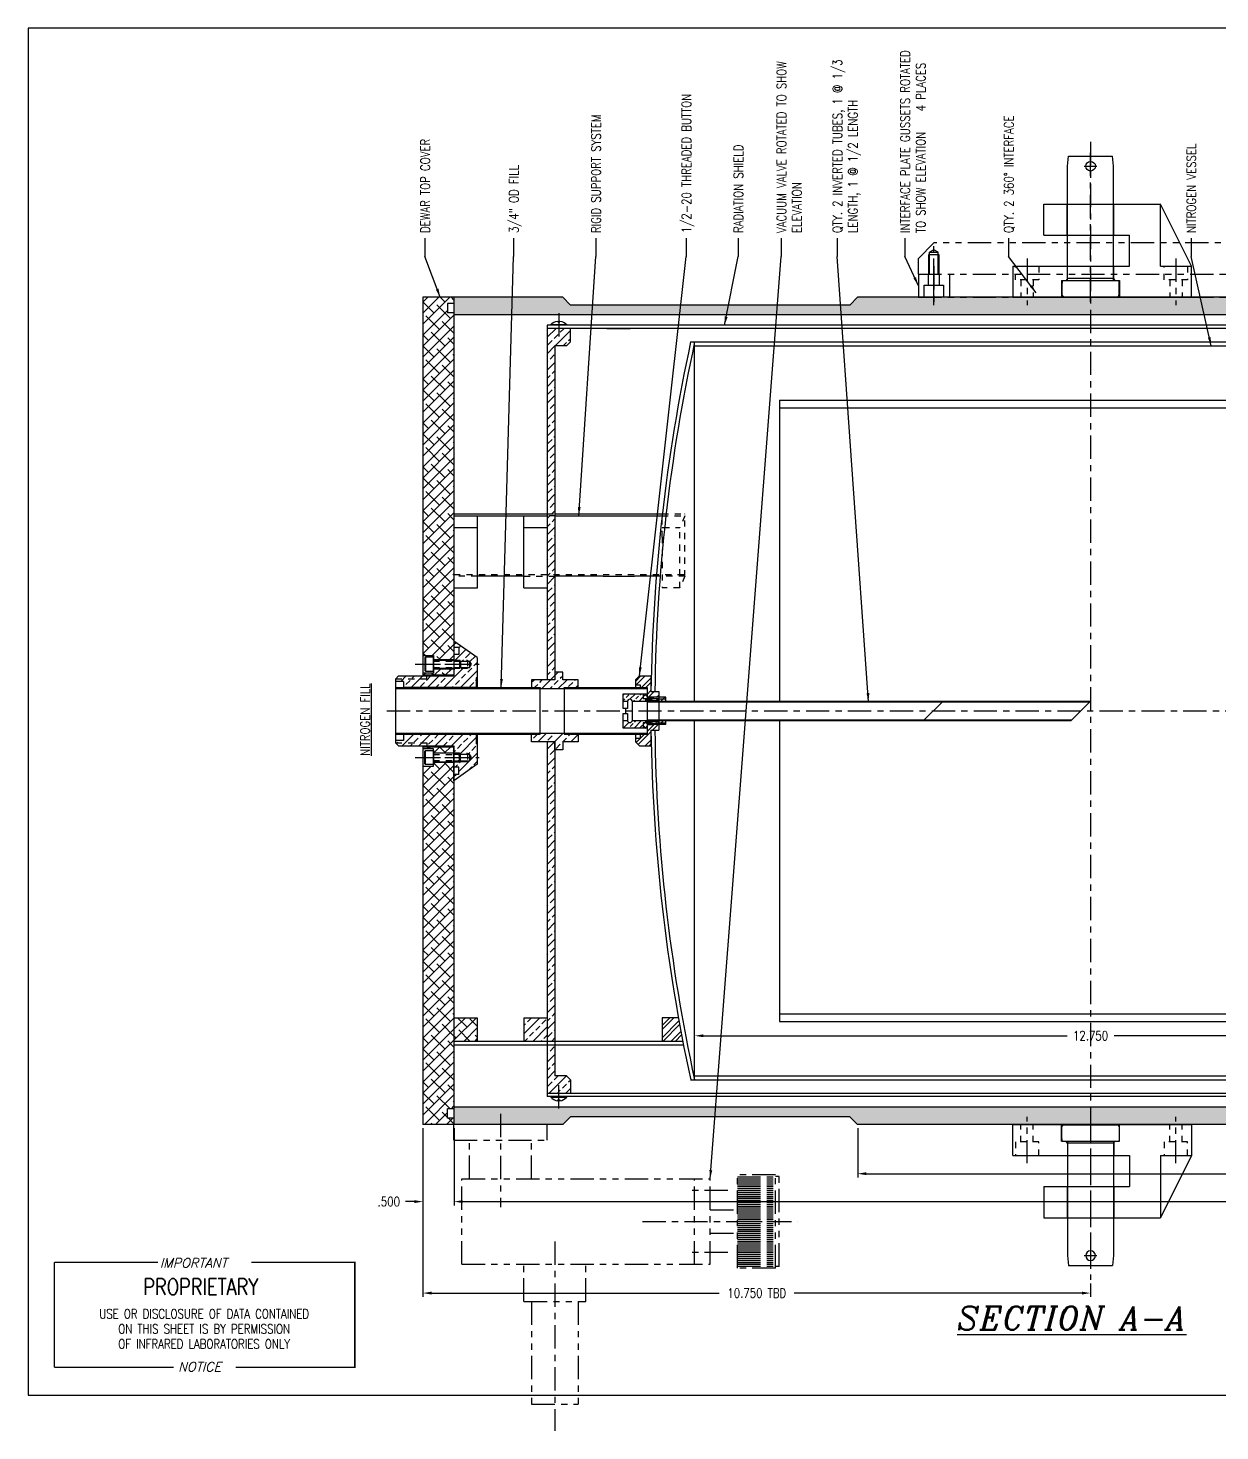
# Model space of a CAD drawing. Extents: x -84 to 28, y 0 to 23.
# Drawn here: x -6.17 to 13.03, y 0.17 to 22.74 of the extents above; entities that cross this region are included whole.
import ezdxf
from ezdxf.enums import TextEntityAlignment as Align

# ---------------------------------------------------------------- set-up
doc = ezdxf.new("R2010")
doc.units = 0
doc.header["$LTSCALE"] = 0.3
doc.header["$MEASUREMENT"] = 0
for name, pattern in [('CENTER', [2, 1.25, -0.25, 0.25, -0.25]), ('HIDDEN', [0.375, 0.25, -0.125]), ('PHANTOM', [2.5, 1.25, -0.25, 0.25, -0.25, 0.25, -0.25])]:
    doc.linetypes.add(name, pattern=pattern)
doc.layers.get('DEFPOINTS').update_dxf_attribs({"linetype": 'CONTINUOUS'})
for name, color, linetype in [('BDR1', 2, 'CONTINUOUS'), ('CENTER', 4, 'CENTER'), ('CONSTRUCT', 2, 'CONTINUOUS'), ('DIMENSION', 1, 'CONTINUOUS'), ('HATCH', 6, 'CONTINUOUS'), ('HIDDEN', 3, 'HIDDEN'), ('OBJECT', 2, 'CONTINUOUS'), ('PHANTOM', 5, 'PHANTOM'), ('TTL1', 2, 'CONTINUOUS'), ('TTL2', 1, 'CONTINUOUS')]:
    doc.layers.add(name, color=color, linetype=linetype)
doc.styles.add('ITALICC', font='italicc', dxfattribs={"height": 0.5})
doc.styles.add('ROMANS', font='romans.shx', dxfattribs={"width": 0.8, "height": 0.15})
doc.styles.add('TTL_STD', font='ROMANS.SHX')
doc.dimstyles.new('D-SIZE', dxfattribs={"dimscale": 0, "dimtxt": 0.15, "dimasz": 0.14, "dimexe": 0.06, "dimexo": 0.06, "dimgap": 0.09, "dimtad": 0, "dimdec": 3, "dimzin": 4, "dimtxsty": 'ROMANS', "dimcen": 0.09, "dimazin": 3, "dimtfac": 1, "dimtdec": 3, "dimtofl": 0, "dimtmove": 0, "dimatfit": 3, "dimtolj": 1, "dimtzin": 4})
pattern_1 = [(45, (-44.26423, 0.74293), (-0.08838835, 0.08838835), []), (135, (-44.26423, 0.74293), (-0.26516504, 0.08838835), [0.3125, -0.1875])]
pattern_2 = [(45, (-44.26423, 0.74293), (-0.1325825, 0.1325825), []), (45, (-44.13165, 0.74293), (-0.1325825, 0.1325825), [0.09375, -0.046875])]
pattern_3 = [(45, (-44.26423, 0.74293), (-0.0994369, 0.0994369), []), (45, (-44.19794, 0.74293), (-0.0994369, 0.0994369), [])]

# ---------------------------------------------------------------- blocks, each defined once
blk = doc.blocks.new('*U2')
at = {"layer": 'CENTER'}
blk.add_line((-0.194, 0), (0.25, 0), dxfattribs=at)
at = {"layer": 'OBJECT'}
blk.add_lwpolyline([(-0.01, 0.129, 0.195436), (-0.068, 0.015), (-0.053, 0.015), (-0.053, -0.015), (-0.068, -0.015, 0.195436), (-0.01, -0.129), (0, -0.129), (0, 0.129), (-0.01, 0.129), (-0.01, -0.129)], format="xyb", dxfattribs=at)
blk = doc.blocks.new('8INCHVALVESIDEPHANTOM_KEY')
at = {"layer": 'CENTER'}
for p, q in [((0.875, 1.88188), (0.875, 4.93187)), ((3.6595, 2.0625), (3.0625, 2.0625)), ((2.28465, 1.5625), (4.78575, 1.5625)), ((0, -0.17053), (0, 1.33284)), ((3.6595, 1.0625), (3.0625, 1.0625))]:
    blk.add_line(p, q, dxfattribs=at)
at = {"layer": 'PHANTOM'}
for p, q in [((0.5, 2.85), (0.5, 4.5)), ((0.5, 4.5), (1.25, 4.5)), ((1.25, 2.85), (1.25, 4.5)), ((0.375, 2.85), (1.375, 2.85)), ((0.375, 2.85), (0.375, 2.25)), ((1.375, 2.85), (1.375, 2.25)), ((3.8125, 2.3125), (3.8125, 0.8125)), ((4.4275, 2.3125), (3.8125, 2.3125)), ((3.8125, 2.28125), (4.4275, 2.28125)), ((4.4275, 2.3125), (4.4275, 0.8125)), ((4.4875, 2.2875), (4.4275, 2.2875)), ((4.4875, 2.2875), (4.4875, 0.8375)), ((-0.625, 2.25), (3.375, 2.25)), ((-0.625, 2.25), (-0.625, 0.875)), ((3.125, 2.25), (3.125, 0.875)), ((3.375, 2.25), (3.375, 0.875)), ((3.8125, 2.25), (4.4275, 2.25)), ((3.8125, 2.21875), (4.4275, 2.21875)), ((3.8125, 2.1875), (4.4275, 2.1875)), ((3.8125, 2.15625), (4.4275, 2.15625)), ((3.8125, 2.125), (4.4275, 2.125)), ((3.8125, 2.09375), (4.4275, 2.09375)), ((3.8125, 2.0625), (4.4275, 2.0625)), ((3.8125, 2.03125), (4.4275, 2.03125)), ((3.8125, 2), (4.4275, 2)), ((3.8125, 1.96875), (4.4275, 1.96875)), ((3.8125, 1.9375), (4.4275, 1.9375)), ((3.8125, 1.90625), (4.4275, 1.90625)), ((3.8125, 1.875), (4.4275, 1.875)), ((3.8125, 1.84375), (4.4275, 1.84375)), ((3.8125, 1.8125), (4.4275, 1.8125)), ((3.375, 1.75), (3.8125, 1.75)), ((3.8125, 1.78125), (4.4275, 1.78125)), ((3.8125, 1.75), (4.4275, 1.75)), ((3.8125, 1.71875), (4.4275, 1.71875)), ((3.8125, 1.6875), (4.4275, 1.6875)), ((3.8125, 1.65625), (4.4275, 1.65625)), ((3.8125, 1.625), (4.4275, 1.625)), ((3.8125, 1.59375), (4.4275, 1.59375)), ((3.375, 1.375), (3.8125, 1.375)), ((3.8125, 1.5625), (4.4275, 1.5625)), ((3.8125, 1.5625), (4.4275, 1.5625)), ((3.8125, 1.53125), (4.4275, 1.53125)), ((3.8125, 1.5), (4.4275, 1.5)), ((3.8125, 1.46875), (4.4275, 1.46875)), ((3.8125, 1.4375), (4.4275, 1.4375)), ((3.8125, 1.40625), (4.4275, 1.40625)), ((3.8125, 1.375), (4.4275, 1.375)), ((3.8125, 1.34375), (4.4275, 1.34375)), ((3.8125, 1.3125), (4.4275, 1.3125)), ((3.8125, 1.28125), (4.4275, 1.28125)), ((3.8125, 1.25), (4.4275, 1.25)), ((3.8125, 1.21875), (4.4275, 1.21875)), ((3.8125, 1.1875), (4.4275, 1.1875)), ((3.8125, 1.15625), (4.4275, 1.15625)), ((3.8125, 1.125), (4.4275, 1.125)), ((3.8125, 1.09375), (4.4275, 1.09375)), ((3.8125, 1.0625), (4.4275, 1.0625)), ((3.8125, 1.03125), (4.4275, 1.03125)), ((3.8125, 1), (4.4275, 1)), ((3.8125, 0.96875), (4.4275, 0.96875)), ((3.8125, 0.9375), (4.4275, 0.9375)), ((3.8125, 0.90625), (4.4275, 0.90625)), ((-0.625, 0.875), (3.375, 0.875)), ((-0.5, 0.875), (-0.5, 0.25)), ((0.5, 0.875), (0.5, 0.25)), ((3.8125, 0.875), (4.4275, 0.875)), ((3.8125, 0.84375), (4.4275, 0.84375)), ((4.4275, 0.8125), (3.8125, 0.8125)), ((4.4875, 0.8375), (4.4275, 0.8375)), ((-0.75, 0.25), (0.75, 0.25)), ((-0.75, 0.25), (-0.75, 0)), ((0.75, 0.25), (0.75, 0)), ((0.75, 0), (-0.75, 0))]:
    blk.add_line(p, q, dxfattribs=at)
blk = doc.blocks.new('*U6')
at = {"layer": 'CENTER'}
blk.add_line((-0.125, 0), (0.407, 0), dxfattribs=at)
at = {"layer": 'HIDDEN'}
blk.add_lwpolyline([(0, 0.069), (0.218, 0.069), (0.218, -0.069), (0, -0.069)], dxfattribs=at)
at = {"layer": 'OBJECT'}
for p, q in [((0, 0.053), (0.25, 0.053)), ((0, -0.053), (0.25, -0.053))]:
    blk.add_line(p, q, dxfattribs=at)
blk.add_lwpolyline([(0.282, 0), (0.25, 0.053), (0.25, -0.053), (0.282, 0)], dxfattribs=at)
blk = doc.blocks.new('*U7')
at = {"layer": 'CENTER'}
blk.add_line((-0.125, 0), (0.407, 0), dxfattribs=at)
at = {"layer": 'HIDDEN'}
blk.add_lwpolyline([(0, 0.069), (0.218, 0.069), (0.218, -0.069), (0, -0.069)], dxfattribs=at)
at = {"layer": 'OBJECT'}
for p, q in [((0, 0.053), (0.25, 0.053)), ((0, -0.053), (0.25, -0.053))]:
    blk.add_line(p, q, dxfattribs=at)
blk.add_lwpolyline([(0.282, 0), (0.25, 0.053), (0.25, -0.053), (0.282, 0)], dxfattribs=at)
blk = doc.blocks.new('*U8')
at = {"layer": 'CENTER'}
blk.add_line((-0.125, 0), (0.625, 0), dxfattribs=at)
at = {"layer": 'OBJECT'}
for p, q in [((0.168, 0.07475), (0.5, 0.07475)), ((0.168, -0.07475), (0.5, -0.07475))]:
    blk.add_line(p, q, dxfattribs=at)
blk.add_lwpolyline([(0, 0.14065), (0.168, 0.14065), (0.168, -0.14065), (0, -0.14065)], dxfattribs=at)
blk = doc.blocks.new('*U9')
at = {"layer": 'CENTER'}
blk.add_line((-0.263, 0), (0.5625, 0), dxfattribs=at)
at = {"layer": 'HIDDEN'}
for p, q in [((0, 0.0504), (0.4189, 0.0504)), ((0, -0.0504), (0.4189, -0.0504))]:
    blk.add_line(p, q, dxfattribs=at)
at = {"layer": 'OBJECT'}
blk.add_line((0.4189, 0.069), (0.4189, -0.069), dxfattribs=at)
for points in [[(-0.1267, 0.113), (-0.138, 0.1017), (-0.138, -0.1017), (-0.1267, -0.113), (0, -0.113), (0, 0.113), (-0.1267, 0.113), (-0.1267, -0.113)], [(0, 0.069), (0.4189, 0.069), (0.4375, 0.0504), (0.4375, -0.0504), (0.4189, -0.069), (0, -0.069)]]:
    blk.add_lwpolyline(points, dxfattribs=at)
blk = doc.blocks.new('DSIZE')
at = {"layer": 'BDR1'}
for p, q in [((0, 22), (0, 0)), ((34, 22), (0, 22)), ((0, 0), (34, 0))]:
    blk.add_line(p, q, dxfattribs=at)
at = {"layer": 'TTL1', "style": 'TTL_STD'}
for tag, height, flags, p in [('DWG-NAME', 0.25, 4, (30.157, 2.375)), ('DWG-NO', 0.25, 4, (32, 0.337)), ('CODE', 0.156, 12, (27.463, 0.148)), ('DEWAR-NO', 0.25, 12, (29.362, 0.113))]:
    blk.add_attdef(tag, text='', height=height, dxfattribs=dict(at, flags=flags)).set_placement(p, align=Align.CENTER)
at = {"layer": 'TTL2', "style": 'TTL_STD'}
for tag, height, flags, p in [('DWG-DESC', 0.15, 4, (30.157, 2.12)), ('DRAFTER', 0.13, 4, (27.687, 1.78)), ('DATE-ISSUE', 0.13, 4, (29.412, 1.78)), ('MODEL', 0.13, 4, (25.025, 0.94)), ('MAT_L', 0.13, 12, (25.025, 0.65)), ('FIN', 0.13, 12, (25.025, 0.36)), ('DWG-REV', 0.25, 12, (33.7, 0.312)), ('STATUS', 0.13, 12, (25.025, 0.07)), ('DWG-SCALE', 0.13, 12, (30.812, 0.055)), ('SH_NO', 0.13, 4, (32.844, 0.055)), ('SH_NO', 0.13, 4, (33.597, 0.055))]:
    blk.add_attdef(tag, text='', height=height, dxfattribs=dict(at, flags=flags)).set_placement(p, align=Align.CENTER)
blk = doc.blocks.new('PNOTE')
at = {"layer": 'DIMENSION', "const_width": 0.025}
for points in [[(0, 0), (0, 1.69)], [(0, 1.69), (1.669, 1.69)], [(3.169, 1.69), (4.838, 1.69), (4.838, 0), (2.919, 0)], [(1.919, 0), (0, 0)]]:
    blk.add_lwpolyline(points, dxfattribs=at)
at = {"layer": 'DIMENSION', "style": 'ITALICC'}
for s, p in [('IMPORTANT', (1.701, 1.606)), ('NOTICE', (1.992, -0.065))]:
    blk.add_text(s, height=0.15, dxfattribs=at).set_placement(p)
at = {"layer": 'DIMENSION', "style": 'ROMANS', "width": 0.8}
blk.add_text('PROPRIETARY', height=0.2625, dxfattribs=at).set_placement((1.432, 1.166))
for s, p in [('USE OR DISCLOSURE OF DATA CONTAINED', (2.412, 0.787)), ('ON THIS SHEET IS BY PERMISSION', (2.412, 0.544)), ('OF INFRARED LABORATORIES ONLY', (2.412, 0.302))]:
    blk.add_text(s, height=0.15, dxfattribs=at).set_placement(p, align=Align.CENTER)
blk = doc.blocks.new('*D24')
at = {"layer": 'DEFPOINTS', "color": 0}
for p in [(0.693, 5.097), (21.63, 5.097), (0.693, 3.856)]:
    blk.add_point(p, dxfattribs=at)
at = {"layer": 'DIMENSION', "color": 0}
for p, q in [((0.693, 5.037), (0.693, 3.796)), ((21.63, 5.037), (21.63, 3.796)), ((0.833, 3.856), (13.408, 3.856)), ((21.49, 3.856), (14.182, 3.856))]:
    blk.add_line(p, q, dxfattribs=at)
for points in [[(0.833, 3.879), (0.833, 3.832), (0.693, 3.856)], [(21.49, 3.879), (21.49, 3.832), (21.63, 3.856)]]:
    blk.add_solid(points, dxfattribs=at)
at = {"layer": 'DIMENSION', "color": 0, "insert": (13.795, 3.856), "char_height": 0.15, "attachment_point": 5, "style": 'ROMANS'}
blk.add_mtext('\\A1;20.938', dxfattribs=at)
blk = doc.blocks.new('*D25')
at = {"layer": 'DEFPOINTS', "color": 0}
for p in [(0.193, 5.097), (0.693, 5.097), (0.193, 3.856)]:
    blk.add_point(p, dxfattribs=at)
at = {"layer": 'DIMENSION', "color": 0}
for p, q in [((0.193, 5.037), (0.193, 3.796)), ((0.693, 5.037), (0.693, 3.796)), ((0.053, 3.856), (-0.087, 3.856)), ((0.833, 3.856), (0.973, 3.856))]:
    blk.add_line(p, q, dxfattribs=at)
for points in [[(0.053, 3.879), (0.053, 3.832), (0.193, 3.856)], [(0.833, 3.879), (0.833, 3.832), (0.693, 3.856)]]:
    blk.add_solid(points, dxfattribs=at)
at = {"layer": 'DIMENSION', "color": 0, "insert": (-0.357, 3.856), "char_height": 0.15, "attachment_point": 5, "style": 'ROMANS'}
blk.add_mtext('\\A1;.500', dxfattribs=at)
blk = doc.blocks.new('*D26')
at = {"layer": 'DEFPOINTS', "color": 0}
for p in [(7.193, 5.097), (21.63, 5.097), (7.193, 4.305)]:
    blk.add_point(p, dxfattribs=at)
at = {"layer": 'DIMENSION', "color": 0}
for p, q in [((7.193, 5.037), (7.193, 4.245)), ((21.63, 5.037), (21.63, 4.245)), ((7.333, 4.305), (14.033, 4.305)), ((21.49, 4.305), (14.79, 4.305))]:
    blk.add_line(p, q, dxfattribs=at)
for points in [[(7.333, 4.329), (7.333, 4.282), (7.193, 4.305)], [(21.49, 4.329), (21.49, 4.282), (21.63, 4.305)]]:
    blk.add_solid(points, dxfattribs=at)
at = {"layer": 'DIMENSION', "color": 0, "insert": (14.412, 4.305), "char_height": 0.15, "attachment_point": 5, "style": 'ROMANS'}
blk.add_mtext('\\A1;14.438', dxfattribs=at)
blk = doc.blocks.new('*D27')
at = {"layer": 'DEFPOINTS', "color": 0}
for p in [(17.318, 6.525), (17.318, 5.878), (4.568, 5.816)]:
    blk.add_point(p, dxfattribs=at)
at = {"layer": 'DIMENSION', "color": 0}
for p, q in [((4.568, 5.876), (4.568, 6.585)), ((17.318, 5.938), (17.318, 6.585)), ((4.708, 6.525), (10.564, 6.525)), ((17.178, 6.525), (11.321, 6.525))]:
    blk.add_line(p, q, dxfattribs=at)
for points in [[(4.708, 6.548), (4.708, 6.502), (4.568, 6.525)], [(17.178, 6.548), (17.178, 6.502), (17.318, 6.525)]]:
    blk.add_solid(points, dxfattribs=at)
at = {"layer": 'DIMENSION', "color": 0, "insert": (10.943, 6.525), "char_height": 0.15, "attachment_point": 5, "style": 'ROMANS'}
blk.add_mtext('\\A1;12.750', dxfattribs=at)
blk = doc.blocks.new('*D31')
at = {"layer": 'DEFPOINTS', "color": 0}
for p in [(0.193, 4.416), (10.943, 2.597), (10.943, 2.384)]:
    blk.add_point(p, dxfattribs=at)
at = {"layer": 'DIMENSION', "color": 0}
for p, q in [((0.193, 4.356), (0.193, 2.324)), ((10.943, 2.537), (10.943, 2.324)), ((0.333, 2.384), (4.964, 2.384)), ((10.803, 2.384), (6.172, 2.384))]:
    blk.add_line(p, q, dxfattribs=at)
for points in [[(0.333, 2.407), (0.333, 2.36), (0.193, 2.384)], [(10.803, 2.407), (10.803, 2.36), (10.943, 2.384)]]:
    blk.add_solid(points, dxfattribs=at)
at = {"layer": 'DIMENSION', "color": 0, "insert": (5.568, 2.384), "char_height": 0.15, "attachment_point": 5, "style": 'ROMANS'}
blk.add_mtext('\\A1;10.750 TBD', dxfattribs=at)
blk = doc.blocks.new('*U113')
at = {"layer": 'CENTER'}
blk.add_line((-0.125, 0), (0.5, 0), dxfattribs=at)
at = {"layer": 'PHANTOM'}
for p, q in [((0.194, 0.0885), (0.375, 0.0885)), ((0.194, -0.0885), (0.375, -0.0885))]:
    blk.add_line(p, q, dxfattribs=at)
blk.add_lwpolyline([(0, 0.15625), (0.194, 0.15625), (0.194, -0.15625), (0, -0.15625)], dxfattribs=at)
blk = doc.blocks.new('GUSSET_ASSEM_SIDE')
at = {"layer": 'PHANTOM'}
for p, q in [((-20.467, 15.057), (-19.428, 16.096)), ((-18.928, 16.096), (-19.428, 16.096)), ((-18.928, 13.971), (-18.928, 16.096)), ((-18.803, 15.846), (-19.451, 15.846)), ((-18.928, 15.925), (-19.278, 15.925)), ((-18.928, 15.766), (-19.278, 15.766)), ((-30.928, 14.221), (-30.678, 14.471)), ((-30.678, 13.846), (-30.678, 14.487)), ((-21.881, 14.471), (-30.678, 14.471)), ((-24.928, 13.846), (-24.928, 14.487)), ((-18.803, 14.471), (-19.451, 14.471)), ((-18.928, 14.55), (-19.278, 14.55)), ((-19.178, 13.846), (-19.178, 14.487)), ((-30.746, 13.971), (-30.746, 14.321)), ((-30.61, 13.971), (-30.61, 14.321)), ((-24.996, 13.971), (-24.996, 14.321)), ((-24.86, 13.971), (-24.86, 14.321)), ((-18.928, 14.391), (-19.278, 14.391)), ((-19.246, 13.971), (-19.246, 14.321)), ((-19.11, 13.971), (-19.11, 14.321)), ((-30.928, 13.971), (-30.928, 14.221)), ((-30.678, 14.096), (-30.678, 13.471)), ((-24.928, 14.096), (-24.928, 13.471)), ((-19.178, 14.096), (-19.178, 13.471)), ((-30.928, 13.971), (-30.928, 13.596)), ((-30.928, 13.971), (-18.928, 13.971)), ((-30.928, 13.971), (-18.928, 13.971)), ((-30.428, 13.971), (-30.428, 13.596)), ((-25.178, 13.971), (-25.178, 13.596)), ((-24.678, 13.971), (-24.678, 13.596)), ((-19.428, 13.596), (-19.428, 13.971)), ((-18.928, 13.596), (-18.928, 13.971)), ((-30.928, 13.596), (-18.928, 13.596))]:
    blk.add_line(p, q, dxfattribs=at)
for points in [[(-19.326, 15.846), (-19.278, 15.766), (-19.278, 15.925), (-19.326, 15.846)], [(-18.928, 15.751), (-19.24, 15.751), (-19.24, 15.941), (-18.928, 15.941)], [(-19.326, 14.471), (-19.278, 14.391), (-19.278, 14.55), (-19.326, 14.471)], [(-18.928, 14.376), (-19.24, 14.376), (-19.24, 14.566), (-18.928, 14.566)], [(-30.76, 13.971), (-30.76, 14.283), (-30.596, 14.283), (-30.596, 13.971)], [(-30.678, 14.362), (-30.746, 14.321), (-30.61, 14.321), (-30.678, 14.362)], [(-25.01, 13.971), (-25.01, 14.283), (-24.846, 14.283), (-24.846, 13.971)], [(-24.928, 14.362), (-24.996, 14.321), (-24.86, 14.321), (-24.928, 14.362)], [(-19.26, 13.971), (-19.26, 14.283), (-19.096, 14.283), (-19.096, 13.971)], [(-19.178, 14.362), (-19.246, 14.321), (-19.11, 14.321), (-19.178, 14.362)]]:
    blk.add_lwpolyline(points, dxfattribs=at)
blk.add_arc((-21.881, 16.471), 2, 270, 315, dxfattribs=at)
at = {"layer": 'PHANTOM', "rotation": 90}
for p in [(-30.678, 13.596), (-24.928, 13.596), (-19.178, 13.596)]:
    blk.add_blockref('*U113', p, dxfattribs=at)
blk = doc.blocks.new('*U132')
at = {"layer": 'CENTER'}
blk.add_line((-0.125, 0), (0.625, 0), dxfattribs=at)
at = {"layer": 'HIDDEN'}
for p, q in [((0.22, 0.1005), (0.5, 0.1005)), ((0.22, -0.1005), (0.5, -0.1005))]:
    blk.add_line(p, q, dxfattribs=at)
blk.add_lwpolyline([(0, 0.1875), (0.22, 0.1875), (0.22, -0.1875), (0, -0.1875)], dxfattribs=at)
blk = doc.blocks.new('CLEVIS_PIN')
at = {"layer": 'CENTER'}
for p, q in [((-35.039, 19.019), (-35.039, 18.819)), ((-37.224, 18.919), (-34.8, 18.919)), ((-35.139, 18.919), (-34.939, 18.919))]:
    blk.add_line(p, q, dxfattribs=at)
at = {"layer": 'OBJECT'}
for p, q in [((-37.144, 19.357), (-37.125, 19.377)), ((-37.144, 19.357), (-37.144, 18.48)), ((-36.879, 19.289), (-35.039, 19.289)), ((-35.039, 19.289), (-34.879, 19.274)), ((-34.879, 19.274), (-34.879, 18.564)), ((-36.879, 18.548), (-35.039, 18.548)), ((-35.039, 18.548), (-34.879, 18.564)), ((-37.144, 18.48), (-37.125, 18.461))]:
    blk.add_line(p, q, dxfattribs=at)
blk.add_lwpolyline([(-36.879, 19.375), (-36.879, 18.463)], dxfattribs=at)
blk.add_circle((-35.039, 18.919), 0.0781, dxfattribs=at)
for centre, start, end in [((-37.012, 18.084), 84.1409, 94.9934), ((-37.012, 19.754), 265.0066, 275.8591)]:
    blk.add_arc(centre, 1.298, start, end, dxfattribs=at)

msp = doc.modelspace()

# ---------------------------------------------------------------- hatches: boundary and pattern name
at = {"layer": 'HATCH'}
h = msp.add_hatch(dxfattribs=at)
h.set_pattern_fill('ANSI38', color=256, style=0)
h.set_pattern_definition([(45, (39.09816, 11.75323), (-0.08838835, 0.08838835), []), (135, (39.09816, 11.75323), (-0.26516504, 0.08838835), [0.3125, -0.1875])])
h.paths.add_polyline_path([(21.6304, 18.6032), (20.1704, 18.6032), (20.1704, 18.4095), (7.1929, 18.4095), (7.0679, 18.2845), (2.5679, 18.2845), (2.4429, 18.4095), (0.6929, 18.4095), (0.6929, 18.1282), (21.6304, 18.1282)])
h.paths.add_polyline_path([(21.6304, 5.3782), (0.6929, 5.3782), (0.6929, 5.097), (2.4429, 5.097), (2.5679, 5.222), (7.0679, 5.222), (7.1929, 5.097), (20.1704, 5.097), (20.1704, 4.9032), (21.6304, 4.9032)])
h = msp.add_hatch(dxfattribs=at)
h.set_pattern_fill('ANSI38', color=256, style=0)
h.set_pattern_definition(pattern_1)
h.paths.add_polyline_path([(0.6929, 18.1595), (0.5879, 18.1595), (0.5879, 18.3095), (0.6929, 18.3095), (0.6929, 18.4095), (0.1929, 18.4095), (0.1929, 12.6439), (0.3609, 12.6439), (0.3609, 12.578), (0.6929, 12.578), (0.6929, 12.8782)])
h.paths.add_polyline_path([(0.6929, 10.9285), (0.3609, 10.9285), (0.3609, 10.8902), (0.3609, 10.8626), (0.1929, 10.8626), (0.1929, 5.097), (0.6929, 5.097), (0.6929, 5.197), (0.5879, 5.197), (0.5879, 5.347), (0.6929, 5.347)])
h.paths.add_polyline_path([(0.6929, 12.4285), (0.3609, 12.4285), (0.3609, 12.3902), (0.3609, 12.3626), (0.1929, 12.3626), (0.1929, 12.3314), (0.6929, 12.3314)])
h.paths.add_polyline_path([(0.6929, 11.1751), (0.1929, 11.1751), (0.1929, 11.1439), (0.3609, 11.1439), (0.3609, 11.078), (0.6929, 11.078)])
h = msp.add_hatch(dxfattribs=at)
h.set_pattern_fill('ANSI33', color=256, scale=0.75, style=0)
h.set_pattern_definition(pattern_2)
h.paths.add_polyline_path([(2.5677, 17.9095), (2.1927, 17.9095), (2.1927, 14.925), (2.3177, 14.925), (2.3177, 17.6282), (2.5052, 17.6282), (2.5677, 17.6907)])
h.paths.add_polyline_path([(2.3177, 14.8938), (2.1927, 14.8938), (2.1927, 13.9195), (2.3177, 13.9195)])
h.paths.add_polyline_path([(2.3177, 13.9195), (2.1927, 13.9195), (2.1927, 12.2529), (2.3177, 12.2529), (2.3177, 12.3779)])
h.paths.add_polyline_path([(2.3177, 11.2536), (2.1927, 11.2536), (2.1927, 6.4407), (2.3177, 6.4407)])
h.paths.add_polyline_path([(2.5677, 5.8157), (2.5052, 5.8782), (2.3177, 5.8782), (2.3177, 6.3785), (2.1927, 6.3785), (2.1927, 5.597), (2.5677, 5.597)])
h = msp.add_hatch(dxfattribs=at)
h.set_pattern_fill('ANSI33', color=256, scale=0.75, style=0)
h.set_pattern_definition(pattern_2)
h.paths.add_polyline_path([(1.0523, 12.2845), (1.0679, 12.2845), (1.0679, 12.6117), (0.6929, 12.8782), (0.6929, 12.7745), (0.7729, 12.7745), (0.7729, 12.6595), (0.6929, 12.6595), (0.6929, 12.5722), (0.7798, 12.5722), (0.7955, 12.5565), (0.9429, 12.5565), (0.9749, 12.5032), (0.9429, 12.45), (0.7955, 12.45), (0.7798, 12.4342), (0.6929, 12.4342), (0.6929, 12.3157), (-0.1981, 12.3157), (-0.2441, 12.2697), (-0.2441, 12.2282), (-0.1191, 12.2282), (-0.1191, 12.1282), (1.0523, 12.1282)])
h.paths.add_polyline_path([(1.0523, 11.3782), (-0.1191, 11.3782), (-0.1191, 11.2783), (-0.2441, 11.2783), (-0.2441, 11.2367), (-0.1981, 11.1907), (0.6929, 11.1907), (0.6929, 11.0722), (0.7798, 11.0722), (0.7955, 11.0565), (0.9429, 11.0565), (0.9749, 11.0032), (0.9429, 10.95), (0.7955, 10.95), (0.7798, 10.9342), (0.6929, 10.9342), (0.6929, 10.847), (0.7729, 10.847), (0.7729, 10.732), (0.6929, 10.732), (0.6929, 10.6282), (1.0679, 10.8947), (1.0679, 11.222), (1.0523, 11.222)])
h = msp.add_hatch(dxfattribs=at)
h.set_pattern_fill('ANSI33', color=256, scale=0.75, style=0)
h.set_pattern_definition(pattern_2)
h.paths.add_polyline_path([(2.6927, 12.2529), (2.4427, 12.2529), (2.4427, 12.3779), (2.3177, 12.3779), (2.3177, 12.2529), (1.9427, 12.2529), (1.9427, 12.1282), (2.0794, 12.1282), (2.0794, 12.1122), (2.4651, 12.1122), (2.4651, 12.1279), (2.4651, 12.1282), (2.6927, 12.1282)])
h.paths.add_polyline_path([(2.6927, 11.3782), (2.4651, 11.3782), (2.4651, 11.3942), (2.0794, 11.3942), (2.0794, 11.3786), (2.0794, 11.3782), (1.9427, 11.3782), (1.9427, 11.2536), (2.3177, 11.2536), (2.3177, 11.1286), (2.4427, 11.1286), (2.4427, 11.2536), (2.6927, 11.2536)])
h = msp.add_hatch(dxfattribs=at)
h.set_pattern_fill('ANSI32', color=256, scale=0.375, style=0)
h.set_pattern_definition(pattern_3)
h.paths.add_polyline_path([(3.8649, 12.3157), (3.6774, 12.3157), (3.6149, 12.2532), (3.6149, 12.1747), (3.6931, 12.1747), (3.6931, 12.1282), (3.8024, 12.1282), (3.8024, 11.972), (3.9899, 11.972), (3.9899, 12.0657), (3.8649, 12.0657)])
h.paths.add_polyline_path([(3.9899, 11.5345), (3.8024, 11.5345), (3.8024, 11.4757), (3.8024, 11.3782), (3.6931, 11.3782), (3.6931, 11.3157), (3.6149, 11.3157), (3.6149, 11.2532), (3.6774, 11.1907), (3.8649, 11.1907), (3.8649, 11.4407), (3.9899, 11.4407)])
h = msp.add_hatch(dxfattribs=at)
h.set_pattern_fill('ANSI33', color=256, scale=0.5, style=0)
h.set_pattern_definition([(45, (-44.26423, 0.74293), (-0.08838835, 0.08838835), []), (45, (-44.17585, 0.74293), (-0.08838835, 0.08838835), [0.0625, -0.03125])])
h.paths.add_polyline_path([(4.1024, 11.972), (3.9899, 11.972), (3.9899, 11.9095), (4.1024, 11.9095)])
h.paths.add_polyline_path([(4.1024, 11.597), (3.9899, 11.597), (3.9899, 11.5345), (4.1024, 11.5345)])
h.paths.add_polyline_path([(3.9899, 11.5872), (3.8024, 11.5872), (3.8024, 11.556), (3.9899, 11.556)])
h.paths.add_polyline_path([(3.9899, 11.556), (3.8024, 11.556), (3.8024, 11.5345), (3.9899, 11.5345)])
h.paths.add_polyline_path([(3.8024, 11.597), (3.564, 11.597, -0.8006408), (3.4859, 11.597), (3.4149, 11.597), (3.4149, 11.4757), (3.7399, 11.4757), (3.7399, 11.5593), (3.8024, 11.5593)])
h.paths.add_polyline_path([(3.7399, 12.0307), (3.4149, 12.0307), (3.4149, 11.9095), (3.4859, 11.9095, -0.8006408), (3.564, 11.9095), (3.8024, 11.9095), (3.8024, 11.9472), (3.7399, 11.9472)])
h.paths.add_polyline_path([(3.9899, 11.9505), (3.8024, 11.9505), (3.8024, 11.9472), (3.8024, 11.9192), (3.9899, 11.9192)])
h.paths.add_polyline_path([(3.9899, 11.972), (3.8024, 11.972), (3.8024, 11.9505), (3.9899, 11.9505)])
h.paths.add_polyline_path([(3.9899, 11.9192), (3.8024, 11.9192), (3.8024, 11.9095), (3.9899, 11.9095)])
h.paths.add_polyline_path([(3.9899, 11.597), (3.8024, 11.597), (3.8024, 11.5872), (3.9899, 11.5872)])
h.paths.add_polyline_path([(3.9899, 11.607), (3.8024, 11.607), (3.8024, 11.597), (3.9899, 11.597)])
h.paths.add_polyline_path([(3.9899, 11.9095), (3.8024, 11.9095), (3.8024, 11.8995), (3.9899, 11.8995)])
h = msp.add_hatch(dxfattribs=at)
h.set_pattern_fill('ANSI37', color=256, scale=0.5, style=0)
h.set_pattern_definition([(45, (-44.264234, 0.74293), (-0.04419417, 0.04419417), []), (135, (-44.264234, 0.74293), (-0.04419417, -0.04419417), [])])
h.paths.add_polyline_path([(3.8024, 12.0307), (3.7399, 12.0307), (3.7399, 11.9472), (3.8024, 11.9472)])
h.paths.add_polyline_path([(3.8024, 11.5593), (3.7399, 11.5593), (3.7399, 11.4757), (3.8024, 11.4757)])
h = msp.add_hatch(dxfattribs=at)
h.set_pattern_fill('ANSI38', color=256, style=0)
h.set_pattern_definition(pattern_1)
h.paths.add_polyline_path([(1.0671, 6.8157), (0.6929, 6.8157), (0.6929, 6.4407), (1.0671, 6.4407)])
h = msp.add_hatch(dxfattribs=at)
h.set_pattern_fill('ANSI33', color=256, scale=0.75, style=0)
h.set_pattern_definition([(45, (39.09816, 11.75323), (-0.1325825, 0.1325825), []), (45, (39.23075, 11.75323), (-0.1325825, 0.1325825), [0.09375, -0.046875])])
h.paths.add_polyline_path([(2.1927, 6.8157), (1.8177, 6.8157), (1.8177, 6.4407), (2.1927, 6.4407)])
h = msp.add_hatch(dxfattribs=at)
h.set_pattern_fill('ANSI32', color=256, scale=0.375, style=0)
h.set_pattern_definition(pattern_3)
h.paths.add_polyline_path([(4.3061, 6.8157), (4.044, 6.8157), (4.044, 6.4407), (4.3759, 6.4407, -0.0033648)])

# ---------------------------------------------------------------- linework, layer by layer
at = {"layer": 'CENTER'}
for p, q in [((10.9429, 20.9095), (10.9429, 2.597)), ((-0.3887, 11.7532), (23.7474, 11.7532))]:
    msp.add_line(p, q, dxfattribs=at)
at = {"layer": 'CONSTRUCT'}
for p, q in [((0.6929, 18.3095), (0.5879, 18.3095)), ((0.6929, 18.1595), (0.5879, 18.1595)), ((21.6304, 18.1282), (0.6929, 18.1282)), ((7.0679, 18.2845), (2.5679, 18.2845)), ((0.6929, 5.347), (0.5879, 5.347)), ((0.6929, 5.197), (0.5879, 5.197)), ((21.6304, 5.3782), (0.6929, 5.3782)), ((7.0679, 5.222), (2.5679, 5.222))]:
    msp.add_line(p, q, dxfattribs=at)
at = {"layer": 'DIMENSION'}
for p, q in [((0.2241, 19.3608), (0.2241, 19.0664)), ((1.6505, 19.3608), (1.6505, 19.0664)), ((2.9759, 19.3608), (2.9759, 19.0664)), ((4.4296, 19.3608), (4.4296, 19.0664)), ((5.2674, 19.3608), (5.2674, 19.0664)), ((5.9605, 19.3608), (5.9605, 19.0664)), ((6.8617, 19.3608), (6.8617, 19.0664)), ((7.9526, 19.3608), (7.9526, 19.0664)), ((9.6223, 19.3608), (9.6223, 19.0664)), ((12.5604, 19.3608), (12.5604, 19.0664))]:
    msp.add_line(p, q, dxfattribs=at)
at = {"layer": 'HIDDEN'}
for p, q in [((2.1927, 14.925), (2.3177, 14.925)), ((4.0471, 14.925), (4.4117, 14.925)), ((4.4117, 13.9195), (4.4117, 14.925)), ((2.3177, 14.8938), (2.1927, 14.8938)), ((4.0435, 14.8938), (4.4117, 14.8938)), ((4.044, 14.551), (4.044, 14.8938)), ((4.044, 14.7063), (4.0621, 14.7063)), ((4.0621, 14.7063), (4.328, 14.7063)), ((4.4117, 14.8938), (4.328, 14.7063)), ((4.328, 13.732), (4.328, 14.7063)), ((4.044, 14.551), (4.044, 13.732)), ((0.6929, 13.9507), (4.4117, 13.9507)), ((1.0693, 13.9195), (0.6929, 13.9195)), ((1.8177, 13.9195), (2.3177, 13.9195)), ((4.4117, 13.9195), (3.9793, 13.9195)), ((4.4117, 13.9195), (4.328, 13.732)), ((4.328, 13.732), (4.044, 13.732)), ((-0.2446, 12.2692), (0.2559, 12.2692)), ((0.2559, 12.2692), (0.2559, 12.3157)), ((3.8024, 11.972), (3.9899, 11.972)), ((3.7712, 11.9407), (3.9899, 11.9407)), ((3.8024, 11.9472), (4.1024, 11.9472)), ((3.7712, 11.5657), (3.9899, 11.5657)), ((3.8024, 11.5593), (4.1024, 11.5593)), ((3.8024, 11.5345), (3.9899, 11.5345)), ((-0.2446, 11.2372), (0.2559, 11.2372)), ((0.2559, 11.2372), (0.2559, 11.1907))]:
    msp.add_line(p, q, dxfattribs=at)
at = {"layer": 'OBJECT'}
for p, q in [((10.1929, 19.9095), (12.0679, 19.9095)), ((10.1929, 19.4095), (10.1929, 19.9095)), ((10.5679, 19.4095), (10.5679, 19.9095)), ((11.3179, 19.4095), (11.3179, 19.9095)), ((12.5679, 18.9095), (12.0679, 19.9095)), ((12.0679, 18.9095), (12.0679, 19.9095)), ((10.1929, 19.4095), (11.5679, 19.4095)), ((11.5679, 18.9095), (11.5679, 19.4095)), ((9.6929, 18.9095), (11.5679, 18.9095)), ((9.6929, 18.9095), (9.6929, 18.4095)), ((10.5704, 18.7107), (10.5704, 18.9095)), ((11.3154, 18.7107), (11.3154, 18.9095)), ((12.0679, 18.9095), (12.5679, 18.9095)), ((12.5679, 18.4095), (12.5679, 18.9095)), ((10.4741, 18.6795), (11.4116, 18.6795)), ((10.4741, 18.6795), (10.4741, 18.4095)), ((10.5704, 18.7107), (10.5529, 18.6795)), ((11.3154, 18.7107), (10.5704, 18.7107)), ((11.3154, 18.7107), (11.3329, 18.6795)), ((11.4116, 18.6795), (11.4116, 18.4095)), ((0.1929, 18.4095), (0.1929, 12.3157)), ((0.6929, 18.4095), (0.1929, 18.4095)), ((0.5879, 18.3095), (0.5879, 18.1595)), ((0.6929, 18.4095), (0.6929, 12.3157)), ((2.4429, 18.4095), (0.6929, 18.4095)), ((2.5679, 18.2845), (2.4429, 18.4095)), ((7.0679, 18.2845), (7.1929, 18.4095)), ((20.1704, 18.4095), (7.1929, 18.4095)), ((9.6929, 18.4095), (12.5679, 18.4095)), ((2.1927, 17.9595), (2.1927, 12.2532)), ((21.2866, 17.9595), (2.1927, 17.9595)), ((21.1304, 17.9095), (2.1927, 17.9095)), ((2.5677, 17.6907), (2.5677, 17.9095)), ((3.4651, 17.9095), (3.0927, 17.9095)), ((3.1542, 17.9095), (3.5292, 17.9095)), ((2.3177, 17.6282), (2.3177, 12.2532)), ((2.5052, 17.6282), (2.3177, 17.6282)), ((2.5052, 17.6282), (2.5677, 17.6907)), ((4.5038, 17.6907), (17.3179, 17.6907)), ((4.5679, 11.9095), (4.5679, 17.6907)), ((4.5679, 17.6282), (17.3179, 17.6282)), ((5.9318, 16.7532), (17.1399, 16.7532)), ((5.9318, 16.7532), (5.9318, 11.9095)), ((5.9318, 16.6282), (17.1413, 16.6282)), ((0.6929, 14.925), (2.1927, 14.925)), ((2.3177, 14.925), (4.0471, 14.925)), ((0.6929, 14.8938), (2.1927, 14.8938)), ((0.6943, 14.7063), (1.0693, 14.7063)), ((1.0693, 13.732), (1.0693, 14.8938)), ((1.8177, 13.732), (1.8177, 14.8938)), ((1.8177, 14.7063), (2.1927, 14.7063)), ((2.3177, 14.8938), (4.0435, 14.8938)), ((1.8177, 13.9195), (1.0693, 13.9195)), ((3.0927, 13.9195), (2.3177, 13.9195)), ((3.0927, 13.9195), (3.6012, 13.9195)), ((3.9793, 13.9195), (3.6012, 13.9195)), ((0.6943, 13.732), (1.0693, 13.732)), ((1.8177, 13.732), (2.1927, 13.732)), ((0.6929, 12.8782), (0.6929, 12.3157)), ((1.0679, 12.6117), (0.6929, 12.8782)), ((0.7729, 12.7745), (0.6929, 12.7745)), ((0.7729, 12.6595), (0.6929, 12.6595)), ((0.7729, 12.7745), (0.7729, 12.6595)), ((1.0679, 12.6117), (1.0679, 12.1282)), ((-0.1986, 12.3157), (-0.2446, 12.2697)), ((-0.2446, 11.2367), (-0.2446, 12.2697)), ((-0.1197, 12.2282), (-0.2446, 12.2282)), ((-0.1986, 12.3157), (0.6929, 12.3157)), ((-0.1197, 12.2282), (-0.1197, 12.1282)), ((0.1929, 12.3314), (0.6929, 12.3314)), ((1.0679, 12.2845), (1.0523, 12.2845)), ((1.0523, 12.2845), (1.0523, 12.1282)), ((3.6149, 12.2532), (3.6774, 12.3157)), ((3.6149, 12.2532), (3.6149, 12.1282)), ((3.6774, 12.3157), (3.8649, 12.3157)), ((3.8649, 12.3157), (3.8649, 12.0657)), ((-0.2377, 12.1282), (2.0794, 12.1282)), ((-0.2377, 12.1122), (2.0794, 12.1122)), ((1.0523, 12.1282), (-0.1197, 12.1282)), ((2.0794, 11.3782), (2.0794, 12.1282)), ((2.4651, 12.1282), (2.4651, 11.3782)), ((2.4651, 12.1282), (3.8024, 12.1282)), ((2.4651, 12.1122), (3.8024, 12.1122)), ((3.6149, 12.1747), (3.6931, 12.1747)), ((3.6931, 12.1747), (3.6931, 12.1282)), ((3.6931, 12.1122), (3.7712, 12.1122)), ((3.7399, 12.0307), (3.7399, 11.9472)), ((3.8024, 12.1282), (3.8024, 11.3782)), ((4.1024, 11.972), (3.8024, 11.972)), ((3.8649, 12.0657), (3.9899, 12.0657)), ((3.9899, 12.0657), (3.9899, 11.4407)), ((4.1024, 11.9095), (4.1024, 11.972)), ((3.4149, 11.9095), (3.4859, 11.9095)), ((3.564, 11.9095), (4.1024, 11.9095)), ((3.564, 11.9095), (10.9429, 11.9095)), ((3.8024, 11.9472), (3.7399, 11.9472)), ((3.7712, 11.9192), (3.9899, 11.9192)), ((3.8024, 11.9505), (3.9899, 11.9505)), ((3.8024, 11.8995), (3.8024, 11.9095)), ((3.8024, 11.8995), (10.9329, 11.8995)), ((8.2554, 11.597), (8.5679, 11.9095)), ((10.6304, 11.597), (10.9429, 11.9095)), ((3.4149, 11.597), (3.4859, 11.597)), ((3.564, 11.597), (10.6304, 11.597)), ((3.8024, 11.5593), (3.7399, 11.5593)), ((3.7399, 11.5593), (3.7399, 11.4757)), ((3.7712, 11.5872), (3.9899, 11.5872)), ((3.8024, 11.607), (3.8024, 11.597)), ((3.8024, 11.607), (10.6404, 11.607)), ((3.8024, 11.556), (3.9899, 11.556)), ((4.1024, 11.5345), (3.8024, 11.5345)), ((4.1024, 11.5345), (4.1024, 11.597)), ((4.5679, 5.8157), (4.5679, 11.597)), ((5.9318, 11.597), (5.9318, 6.7532)), ((-0.2377, 11.3942), (2.0794, 11.3942)), ((-0.2377, 11.3782), (2.0794, 11.3782)), ((1.0523, 11.3782), (-0.1197, 11.3782)), ((-0.1197, 11.3782), (-0.1197, 11.2783)), ((1.0523, 11.3782), (1.0523, 11.222)), ((1.0679, 11.3782), (1.0679, 10.8947)), ((2.4651, 11.3942), (3.8024, 11.3942)), ((2.4651, 11.3782), (3.8024, 11.3782)), ((3.6149, 11.3782), (3.6149, 11.2532)), ((3.6149, 11.3157), (3.6931, 11.3157)), ((3.6931, 11.3782), (3.7712, 11.3782)), ((3.6931, 11.3782), (3.6931, 11.3157)), ((3.8649, 11.4407), (3.8649, 11.1907)), ((3.8649, 11.4407), (3.9899, 11.4407)), ((-0.1197, 11.2783), (-0.2446, 11.2783)), ((-0.1986, 11.1907), (-0.2446, 11.2367)), ((-0.1986, 11.1907), (0.6929, 11.1907)), ((0.1929, 11.1907), (0.1929, 5.097)), ((0.1929, 11.1751), (0.6929, 11.1751)), ((0.6929, 10.6282), (0.6929, 11.1907)), ((0.6929, 11.1907), (0.6929, 5.097)), ((1.0679, 11.222), (1.0523, 11.222)), ((2.1927, 11.2536), (2.1927, 5.547)), ((2.3177, 11.2536), (2.3177, 5.8782)), ((3.6149, 11.2532), (3.6774, 11.1907)), ((3.6774, 11.1907), (3.8649, 11.1907)), ((1.0679, 10.8947), (0.6929, 10.6282)), ((0.7729, 10.847), (0.6929, 10.847)), ((0.7729, 10.732), (0.7729, 10.847)), ((0.7729, 10.732), (0.6929, 10.732)), ((0.6921, 6.8157), (1.0671, 6.8157)), ((1.0671, 6.8157), (1.0671, 6.4407)), ((1.8177, 6.8157), (2.1927, 6.8157)), ((1.8177, 6.8157), (1.8177, 6.4407)), ((4.044, 6.8157), (4.044, 6.4407)), ((4.3061, 6.8157), (4.044, 6.8157)), ((5.9318, 6.8782), (17.1413, 6.8782)), ((5.9318, 6.7532), (17.1399, 6.7532)), ((0.6929, 6.4407), (4.3759, 6.4407)), ((0.6929, 6.3785), (4.3819, 6.3785)), ((2.5052, 5.8782), (2.3177, 5.8782)), ((2.5052, 5.8782), (2.5677, 5.8157)), ((4.5679, 5.8782), (17.3179, 5.8782)), ((2.5677, 5.8157), (2.5677, 5.597)), ((4.5038, 5.8157), (17.3179, 5.8157)), ((21.1304, 5.597), (2.1927, 5.597)), ((21.2866, 5.547), (2.1927, 5.547)), ((0.5879, 5.197), (0.5879, 5.347)), ((2.5679, 5.222), (2.4429, 5.097)), ((7.0679, 5.222), (7.1929, 5.097)), ((0.6929, 5.097), (0.1929, 5.097)), ((2.4429, 5.097), (0.6929, 5.097)), ((20.1704, 5.097), (7.1929, 5.097)), ((9.6929, 5.097), (12.5679, 5.097)), ((9.6929, 4.597), (9.6929, 5.097)), ((10.4741, 4.827), (10.4741, 5.097)), ((11.4116, 4.827), (11.4116, 5.097)), ((12.5679, 5.097), (12.5679, 4.597)), ((10.4741, 4.827), (11.4116, 4.827)), ((10.5704, 4.7957), (10.5529, 4.827)), ((11.3154, 4.7957), (10.5704, 4.7957)), ((10.5704, 4.7957), (10.5704, 4.597)), ((11.3154, 4.7957), (11.3329, 4.827)), ((11.3154, 4.7957), (11.3154, 4.597)), ((9.6929, 4.597), (11.5679, 4.597)), ((11.5679, 4.597), (11.5679, 4.097)), ((12.5679, 4.597), (12.0679, 3.597)), ((12.0679, 4.597), (12.0679, 3.597)), ((12.0679, 4.597), (12.5679, 4.597)), ((10.1929, 4.097), (11.5679, 4.097)), ((10.1929, 4.097), (10.1929, 3.597)), ((10.5679, 4.097), (10.5679, 3.597)), ((11.3179, 4.097), (11.3179, 3.597)), ((10.1929, 3.597), (12.0679, 3.597))]:
    msp.add_line(p, q, dxfattribs=at)
for points in [[(2.4651, 12.1122), (2.4651, 12.1279), (2.6927, 12.1279), (2.6927, 12.2529), (2.4427, 12.2529), (2.4427, 12.3779), (2.3177, 12.3779), (2.3177, 12.2529), (1.9427, 12.2529), (1.9427, 12.1279), (2.0794, 12.1279), (2.0794, 12.1122)], [(2.4651, 11.3942), (2.4651, 11.3786), (2.6927, 11.3786), (2.6927, 11.2536), (2.4427, 11.2536), (2.4427, 11.1286), (2.3177, 11.1286), (2.3177, 11.2536), (1.9427, 11.2536), (1.9427, 11.3786), (2.0794, 11.3786), (2.0794, 11.3942)]]:
    msp.add_lwpolyline(points, close=True, dxfattribs=at)
msp.add_lwpolyline([(3.8024, 11.5593), (3.8024, 11.4757), (3.4149, 11.4757), (3.4149, 11.7132), (3.4849, 11.7132), (3.4849, 11.6057, 1), (3.5649, 11.6057), (3.5649, 11.9007, 1), (3.4849, 11.9007), (3.4849, 11.7932), (3.4149, 11.7932), (3.4149, 12.0307), (3.8024, 12.0307), (3.8024, 11.9472)], format="xyb", dxfattribs=at)
msp.add_lwpolyline([(3.4574, 11.7132), (3.4574, 11.7932)], dxfattribs=at)
for centre, radius, start, end in [((32.2109, 11.6951), 28.3484, 167.78981, 179.25084), ((32.0552, 11.7088), 28.1307, 167.7224, 179.27294), ((32.2023, 11.8101), 28.3397, 180.74681, 192.21136), ((32.0553, 11.7973), 28.1308, 180.72635, 192.27687)]:
    msp.add_arc(centre, radius, start, end, dxfattribs=at)

# ---------------------------------------------------------------- block references
for name, p in [('DSIZE', (-6.166, 0.7429)), ('*U8', (0.1929, 12.5032)), ('*U9', (0.3609, 12.5032)), ('*U7', (0.6929, 12.5032)), ('*U6', (0.6929, 11.0032)), ('PNOTE', (-5.7421, 1.1886))]:
    msp.add_blockref(name, p, dxfattribs=at)
for name, p, rotation in [('CLEVIS_PIN', (29.8618, 55.5588), 90), ('*U132', (9.9202, 18.9095), 270), ('*U132', (12.3179, 18.9095), 270), ('*U2', (2.3802, 5.547), 90)]:
    msp.add_blockref(name, p, dxfattribs=dict(at, rotation=rotation))
at = {"layer": 'OBJECT', "xscale": -1}
for name, p, rotation in [('*U2', (2.3802, 17.9595), 90), ('*U8', (0.1929, 11.0032), 180), ('*U9', (0.3609, 11.0032), 180), ('8INCHVALVESIDEPHANTOM_KEY', (1.4429, 5.097), 180), ('*U132', (9.9202, 4.597), 270), ('*U132', (12.3179, 4.597), 270), ('CLEVIS_PIN', (29.8618, -32.0523), 90)]:
    msp.add_blockref(name, p, dxfattribs=dict(at, rotation=rotation))
at = {"layer": 'PHANTOM'}
msp.add_blockref('GUSSET_ASSEM_SIDE', (39.0982, 4.8137), dxfattribs=at)

# ---------------------------------------------------------------- texts
at = {"layer": 'DIMENSION', "style": 'ROMANS', "width": 0.8}
msp.add_text('%%UNITROGEN FILL', height=0.15, rotation=90, dxfattribs=at).set_placement((-0.6645, 11.029))
at = {"layer": 'DIMENSION', "style": 'ITALICC'}
msp.add_text('%%USECTION A-A', height=0.375, dxfattribs=at).set_placement((8.7925, 1.794))
at = {"layer": 'DIMENSION', "char_height": 0.15, "width": 3.265371, "attachment_point": 1, "rotation": 90, "style": 'ROMANS'}
for s, insert in [('INTERFACE PLATE GUSSETS ROTATED TO SHOW ELEVATION    4 PLACES', (7.8829, 19.4438)), ('VACUUM VALVE ROTATED TO SHOW ELEVATION', (5.8908, 19.4438)), ('QTY. 2 INVERTED TUBES, 1 @ 1/3 LENGTH, 1 @ 1/2 LENGTH', (6.792, 19.4438)), ('1/2-20 THREADED BUTTON', (4.3599, 19.4438)), ('RIGID SUPPORT SYSTEM', (2.9062, 19.4438)), ('QTY. 2 360° INTERFACE ', (9.5526, 19.4438)), ('DEWAR TOP COVER', (0.1544, 19.4438)), ('RADIATION SHIELD', (5.1977, 19.4438)), ('NITROGEN VESSEL', (12.4907, 19.4438)), ('3/4" OD FILL', (1.5808, 19.4438))]:
    msp.add_mtext(s, dxfattribs=dict(at, insert=insert))

# ---------------------------------------------------------------- dimensions: what is measured, and where the dimension line sits
at = {"layer": 'DIMENSION'}
for base, p1, p2, picture, middle in [((17.3179, 6.5251), (4.5679, 5.8157), (17.3179, 5.8782), '*D27', (10.9429, 6.5251)), ((0.1929, 3.8556), (0.6929, 5.097), (0.1929, 5.097), '*D25', (-0.3571, 3.8556)), ((7.1928750615, 4.3053026417), (21.6303750615, 5.0969786641), (7.1928750615, 5.0969786641), '*D26', (14.4116250615, 4.3053026417))]:
    dim = msp.add_linear_dim(base=base, p1=p1, p2=p2, dimstyle='D-SIZE', override={"dimscale": 1}, dxfattribs=at)
    dim.commit()
    dim.dimension.update_dxf_attribs({"geometry": picture, "text_midpoint": middle})
dim = msp.add_linear_dim(base=(0.6928750615, 3.8555527302), p1=(21.6303750615, 5.0969786641), p2=(0.6928750615, 5.0969786641), dimstyle='D-SIZE', override={"dimscale": 1}, dxfattribs=at)
dim.commit()
dim.dimension.update_dxf_attribs({"geometry": '*D24', "text_midpoint": (13.7947049983, 3.8555527302), "dimtype": 160})
dim = msp.add_linear_dim(base=(10.9429, 2.3835), p1=(0.1929, 4.4163), p2=(10.9429, 2.597), text='<> TBD', dimstyle='D-SIZE', override={"dimscale": 1}, dxfattribs=at)
dim.commit()
dim.dimension.update_dxf_attribs({"geometry": '*D31', "text_midpoint": (5.5679, 2.3835)})

# ---------------------------------------------------------------- leaders
for points in [[(0.4714, 18.4095), (0.2241, 19.0664)], [(1.4536, 12.1282), (1.6505, 19.0664)], [(2.7012, 14.8938), (2.9759, 19.0664)], [(3.6774, 12.3157), (4.4296, 19.0664)], [(4.8179, 4.222), (5.9605, 19.0664)], [(5.0492, 17.9595), (5.2674, 19.0664)], [(7.3677, 11.8995), (6.8617, 19.0664)], [(8.1704, 18.597), (7.9526, 19.0664)], [(10.0679, 18.4823), (9.6223, 19.0664)], [(12.8853, 17.6282), (12.5604, 19.0664)]]:
    msp.add_leader(points, dimstyle='D-SIZE', override={"dimscale": 1}, dxfattribs=at)

doc.saveas('drawing.dxf')
